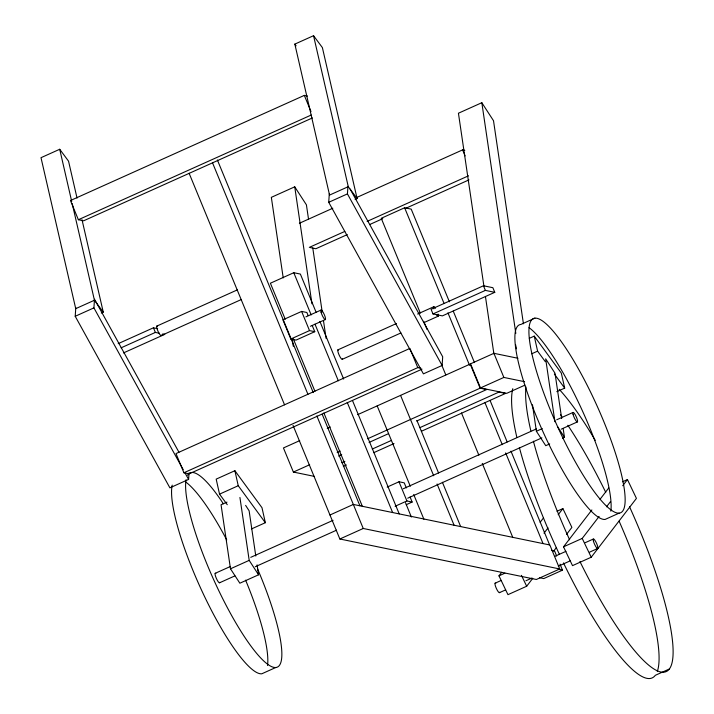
<?xml version="1.0" encoding="UTF-8"?>
<svg xmlns="http://www.w3.org/2000/svg" width="714" height="714" viewBox="0 0 714 714"><rect width="100%" height="100%" fill="white"/><g stroke="black" fill="none" stroke-linecap="round" stroke-linejoin="round"><path stroke-width="1.07" d="M189.04 472.936L188.603 479.424L169.896 487.841L75.211 316.284L75.8 307.627M183.23 469.678L93.918 307.877L94.507 299.211L178.964 452.248M350.172 189.13L442.698 356.786L442.118 365.452L423.411 373.859L328.726 202.303L329.306 193.646M442.118 365.452L347.432 193.896L347.941 186.318M532.742 578.349L526.673 586.248L507.957 594.664L498.97 575.85L501.665 572.342M540.132 522.282L543.515 517.891M543.997 533.188L548.049 527.923M558.169 514.749L562.891 508.6L571.887 527.414L566.488 534.438M553.671 551.119L556.367 547.611M622.519 481.789L627.445 479.576L636.433 498.39L591.219 557.232L572.512 565.64L563.516 546.826L591.861 509.948M599.956 499.407L608.73 487.992M563.516 546.826L582.222 538.418L599.1 516.463M606.516 506.806L610.568 501.531M622.715 485.725L627.445 479.576M77.041 198.09L68.544 161.168L59.717 149.271L41.001 157.687L75.729 308.653L94.435 300.246L103.262 312.134L101.299 313.018M357.098 198.554L348.271 186.666L329.565 195.083L294.837 44.116L313.544 35.7L322.38 47.588L357.098 198.554L355.126 199.447M307.475 96.042L304.325 95.39L70.463 200.536L78.37 219.725L83.609 220.804L312.393 117.944M78.37 219.725L311.215 115.034M308.528 219.18L306.413 204.838L294.73 186.827L271.338 197.341L283.217 277.907M523.433 323.799L493.508 120.72L481.825 102.709L458.433 113.223L483.967 286.501M75.211 316.284L93.918 307.877M328.726 202.303L347.432 193.896M299.38 223.268L332.831 208.22M356.152 197.742L462.618 149.878L464.796 150.324M309.314 247.383L344.8 231.425M367.112 221.394L468.5 175.814M449.418 301.826L411.21 209.131L404.624 207.774L381.24 218.288L420.296 313.044M347.299 234.603L315.865 248.731L310.403 247.606M369.602 224.571L382.784 218.645M406.105 208.158L468.964 179.892M156.768 326.119L237.512 289.813M118.194 343.648L153.456 327.788L157.633 328.654M121.112 347.825L155.366 332.421L159.543 333.286M316.061 312.152L300.371 274.069L293.784 272.712L270.392 283.226L285.243 319.247M161.266 335.526L241.002 299.675M123.46 352.93L164.764 334.357L162.676 333.929M308.1 315.526L306.859 312.5L301.611 311.42L282.905 319.827L290.812 339.016L296.051 340.096L314.767 331.689L312.268 325.629M305.895 316.873L320.925 310.117M310.394 326.28L325.423 319.524M290.812 339.016L309.519 330.609L314.767 331.689M337.865 349.869L396.413 323.549M417.601 314.017L433.755 306.761M483.467 285.761L431.077 309.314L432.987 313.946L442.385 315.883L494.775 292.329L492.865 287.697L483.467 285.761L485.377 290.393L494.775 292.329M432.987 313.946L485.377 290.393M342.363 359.276L400.902 332.956M424.125 322.523L438.253 316.168M417.77 367.621L409.863 348.432L176.001 453.577L183.909 472.766L417.77 367.621L420.921 368.263M534.929 318.132L520.899 324.442A106.457 22.259 65.8 0 0 539.668 424.178A106.457 22.259 65.8 0 0 605.115 519.435L619.145 513.125A106.457 22.259 65.8 0 0 576.189 364.943A106.457 22.259 65.8 0 0 535.777 368.817A106.457 22.259 65.8 0 0 619.145 513.125M422.001 369.156L189.148 473.846L183.909 472.766M299.71 440.636L283.44 447.946L293.383 472.061L314.124 476.336M517.936 358.267L493.918 353.314L470.535 363.828L480.477 387.943L506.672 393.343L524.977 385.114M327.235 428.346L330.279 426.972M357.652 414.664L470.196 364.069L480.138 388.175L486.689 389.532L416.726 420.983M251.551 528.904L265.34 522.71L261.984 507.699L234.888 470.713L216.181 479.13L219.537 494.142L227.275 504.709M529.315 338.338L534.242 336.124L561.329 373.11L564.685 388.121L556.804 391.665M219.537 494.142L238.244 485.725L265.34 522.71M531.689 353.796L537.597 351.136L545.335 361.703M293.383 472.061L309.653 464.743M480.477 387.943L503.861 377.429L524.603 381.704M226.963 502.12L221.054 504.771L230.488 568.79L239.85 583.213L258.557 574.806L257.094 564.872M337.178 452.453L340.221 451.087M367.594 438.78L480.138 388.175M338.659 456.085L341.703 454.72M369.076 442.412L388.336 433.746M341.845 462.726L344.889 461.36M372.262 449.052L391.531 440.386M419.912 427.624L498.997 392.066L505.548 393.414L421.394 431.256M343.327 466.358L346.37 464.984M373.743 452.676L394.021 443.564M387.184 487.082L399.001 481.771L404.24 482.851L406.32 487.903M329.975 515.008L353.332 504.432L549.851 544.996L559.731 568.978L536.348 579.491L339.855 538.999L293.043 425.41M215.164 573.333L230.417 566.479M250.748 557.339L333.081 520.319M403.223 488.787L536.384 428.918M556.715 419.77L572.985 412.46M230.488 568.79L249.195 560.374L239.931 497.471M549.682 443.912L545.746 445.688L536.384 431.256L542.292 428.596M219.662 582.74L234.906 575.886M255.237 566.746L336.562 530.181M407.721 498.194L541.899 437.861M561.213 429.176L577.474 421.867M395.092 506.271L406.909 500.96L412.148 502.04L410.068 496.989M406.239 504.7L412.148 502.04M562.489 438.155L564.453 437.271L563.15 428.445M339.855 538.999L363.239 528.476L559.731 568.978M556.982 511.26L562.891 508.6M275.836 667.483L261.797 673.793A106.457 22.259 65.8 0 1 203.82 595.003A106.457 22.259 65.8 0 1 172.208 485.127M498.97 575.85L504.878 573.19M495.07 583.213L501.148 580.482M554.814 556.349L565.952 551.342M585.194 542.694L593.298 539.043M499.568 592.62L505.646 589.88M525.897 580.777L531.975 578.045M558.303 566.211L570.45 560.749M589.693 552.092L597.796 548.45M559.999 564.105L562.489 570.165L543.782 578.572L539.588 577.715M669.348 669L655.318 675.31A163.095 34.093 65.8 0 1 563.48 562.909M551.44 550.333L554.582 550.976L556.67 556.028M558.303 569.299L562.489 570.165M294.837 44.116L296.096 45.812M554.367 374.029L564.685 388.121M557.438 426.454L564.453 437.271M245.616 505.378L249.124 510.787L255.791 556.045M249.195 560.374L258.557 574.806M184.837 472.606L188.603 479.424M582.222 538.418L591.219 557.232M521.461 575.359L526.673 586.248M462.618 149.878L465.1 155.902M493.918 353.314L503.861 377.429M453.238 311.09L474.462 362.587M490.17 400.697L507.145 441.895M510.965 451.159L549.601 544.889M404.624 207.774L444.108 303.557M447.928 312.821L469.571 365.354M484.86 402.428L502.263 444.652M505.655 452.899L543.015 543.533M423.688 321.282L427.088 329.52M441.52 364.542L445.759 374.832M461.467 412.942L478.871 455.175M482.271 463.413L512.839 537.562M304.325 95.39L310.992 111.545M416.922 420.466L438.574 472.989M442.394 482.262L460.655 526.557M400.572 395.413L433.693 475.756M437.084 483.994L454.068 525.201M377.188 405.927L410.3 486.27M413.701 494.507L423.893 519.23M399.001 481.771L406.909 500.96M319.881 321.416L343.639 379.054M352.546 400.67L399.215 513.893M293.784 272.712L311.179 314.91M314.99 324.174L338.329 380.785M347.236 402.401L392.629 512.536M301.611 311.42L309.519 330.609M293.302 338.811L314.945 391.299M323.853 412.915L362.453 506.583M217.386 159.981L313.259 392.584M322.166 414.191L359.918 505.798M212.495 162.747L307.939 394.315M316.855 415.923L363.239 528.476M189.112 173.261L284.556 404.829M153.456 327.788L155.366 332.421M405.498 502.665L411.353 517.034M313.544 35.7L348.271 186.666M82.03 219.814L103.262 312.134M59.717 149.271L71.703 201.41M72.203 203.579L94.435 300.246M534.242 336.124L537.597 351.136M515.535 344.541L516.49 348.825M234.888 470.713L238.244 485.725M561.686 418.511L555.019 373.252L545.666 358.83L554.93 421.742M532.483 404.767L536.384 431.256M481.825 102.709L515.811 333.384M485.431 296.435L493.892 353.832M312.759 247.883L322.192 311.893M323.487 320.729L326.093 338.382M294.73 186.827L311.964 303.816M292.16 338.614L293.293 346.344M559.267 554.046A163.095 34.093 65.8 0 1 519.381 447.517M516.847 437.316A163.095 34.093 65.8 0 1 512.777 388.693M560.561 414.763A163.095 34.093 65.8 0 1 561.864 416.592M567.844 425.276A163.095 34.093 65.8 0 1 605.731 492.33M619.118 521.175A163.095 34.093 65.8 0 1 657.299 671.481M629.569 506.824A163.095 34.093 65.8 0 1 668.804 669.67A163.095 34.093 65.8 0 1 579.946 561.57M569.629 539.784A163.095 34.093 65.8 0 1 533.412 441.207M530.877 431.006A163.095 34.093 65.8 0 1 525.977 386.961M559.178 389.3A163.095 34.093 65.8 0 1 595.244 440.315M529.047 327.664A106.457 22.259 65.8 0 1 583.972 414.298A106.457 22.259 65.8 0 1 610.836 511.162M257.495 568.755A106.457 22.259 65.8 0 1 278.237 666.581A106.457 22.259 65.8 0 1 221.099 595.414A106.457 22.259 65.8 0 1 186.051 479.763M187.559 475.292A106.457 22.259 65.8 0 1 223.339 503.772M185.729 482.021A106.457 22.259 65.8 0 1 226.704 539.873M245.607 580.152A106.457 22.259 65.8 0 1 267.527 665.51M161.382 335.107A5.248 1.098 65.8 0 1 157.972 331.18A5.248 1.098 65.8 0 1 157.446 326.253M438.128 314.098A5.248 1.098 65.8 0 1 436.477 314.66M433.88 308.832A5.248 1.098 65.8 0 1 435.531 308.261M342.488 358.865A5.248 1.098 65.8 0 1 339.079 354.929A5.248 1.098 65.8 0 1 338.543 350.012M219.778 582.329A5.248 1.098 65.8 0 1 216.369 578.402A5.248 1.098 65.8 0 1 215.842 573.476M499.684 592.201A5.248 1.098 65.8 0 1 496.284 588.274A5.248 1.098 65.8 0 1 495.748 583.347M573.11 414.531A5.248 1.098 65.8 0 0 577.207 421.956A5.248 1.098 65.8 0 0 575.377 414.995A5.248 1.098 65.8 0 0 573.11 414.531M593.423 541.123A5.248 1.098 65.8 0 0 597.52 548.548A5.248 1.098 65.8 0 0 595.69 541.587A5.248 1.098 65.8 0 0 593.423 541.123M321.059 312.188A5.248 1.098 65.8 0 0 325.156 319.613A5.248 1.098 65.8 0 0 323.326 312.652A5.248 1.098 65.8 0 0 321.059 312.188"/></g></svg>
